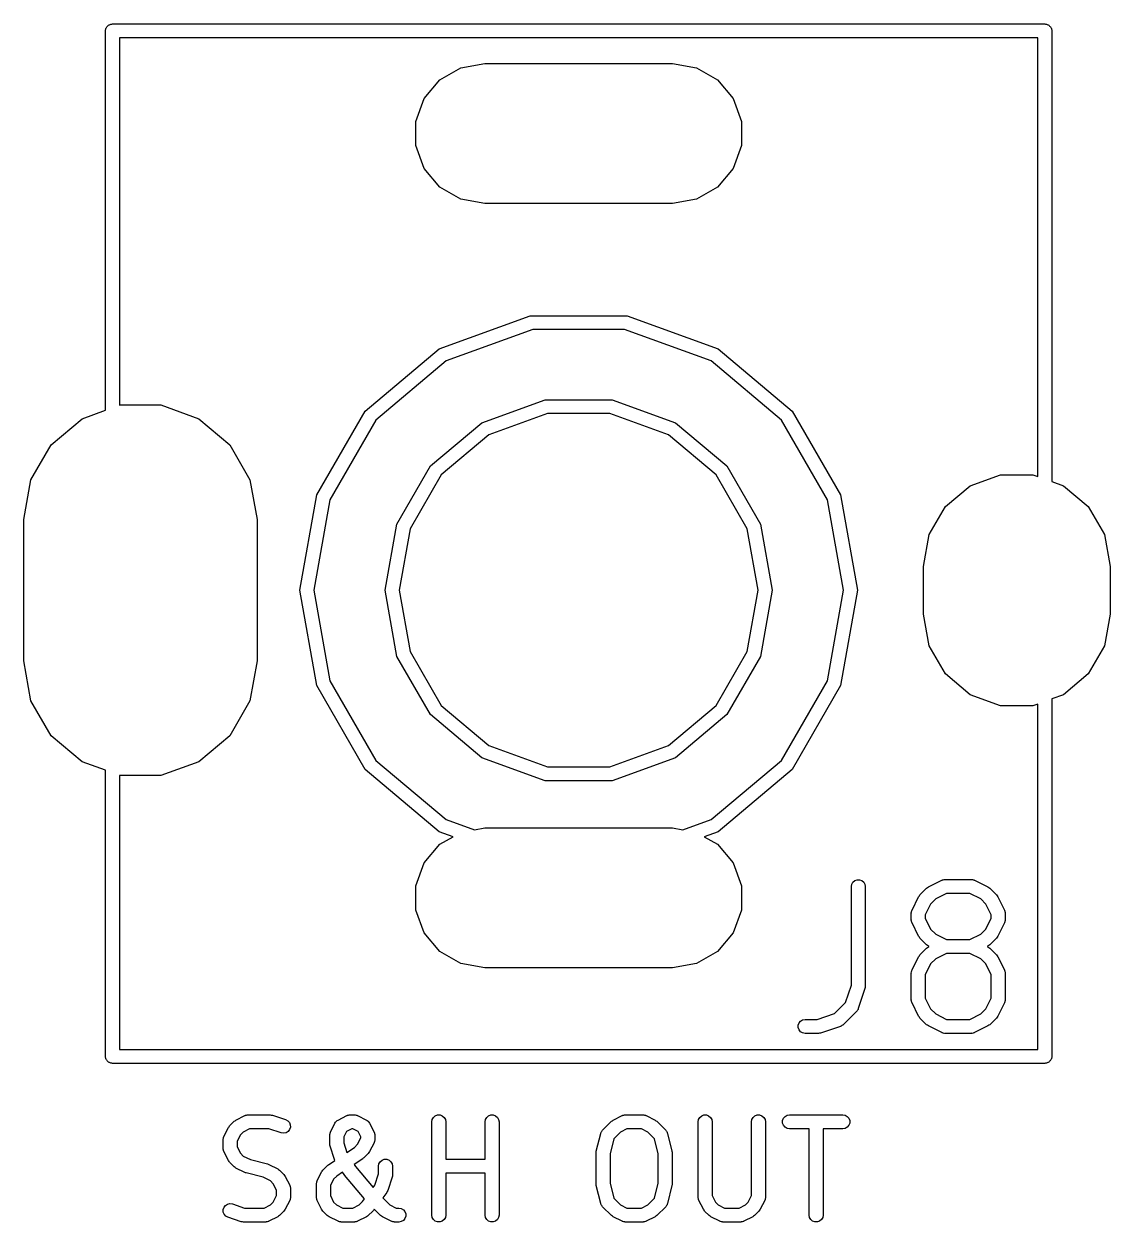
# Model space of a CAD drawing. Extents: x 59 to 126, y -132 to -24.
# Drawn here: x 62.05 to 73.7, y -84.78 to -71.92 of the extents above; entities that cross this region are included whole.
import ezdxf

# ---------------------------------------------------------------- set-up
doc = ezdxf.new("R2010")
doc.units = 0
doc.header["$MEASUREMENT"] = 0
doc.layers.add('BLACK', color=7, linetype='CONTINUOUS')

msp = doc.modelspace()

# ---------------------------------------------------------------- linework, layer by layer
at = {"layer": 'Black'}
for p, q in [((62.9295, -71.9743), (62.9328, -71.9687)), ((62.9328, -71.9687), (62.935, -71.9625)), ((62.935, -71.9625), (62.9393, -71.9575)), ((62.9393, -71.9575), (62.9425, -71.9518)), ((62.9425, -71.9518), (62.9476, -71.9476)), ((62.9476, -71.9476), (62.9518, -71.9425)), ((62.9518, -71.9425), (62.9575, -71.9393)), ((62.9575, -71.9393), (62.9625, -71.935)), ((62.9625, -71.935), (62.9687, -71.9328)), ((62.9687, -71.9328), (62.9743, -71.9295)), ((62.9743, -71.9295), (62.9808, -71.9284)), ((62.9808, -71.9284), (62.987, -71.9261)), ((62.987, -71.9261), (62.9935, -71.9261)), ((62.9935, -71.9261), (63, -71.925)), ((63, -71.925), (73, -71.925)), ((73, -71.925), (73.0065, -71.9261)), ((73.0065, -71.9261), (73.013, -71.9261)), ((73.013, -71.9261), (73.0192, -71.9284)), ((73.0192, -71.9284), (73.0257, -71.9295)), ((73.0257, -71.9295), (73.0313, -71.9328)), ((73.0313, -71.9328), (73.0375, -71.935)), ((73.0375, -71.935), (73.0425, -71.9393)), ((73.0425, -71.9393), (73.0482, -71.9425)), ((73.0482, -71.9425), (73.0524, -71.9476)), ((73.0524, -71.9476), (73.0575, -71.9518)), ((73.0575, -71.9518), (73.0607, -71.9575)), ((73.0607, -71.9575), (73.065, -71.9625)), ((73.065, -71.9625), (73.0672, -71.9687)), ((73.0672, -71.9687), (73.0705, -71.9743)), ((62.925, -72), (62.9261, -71.9935)), ((62.925, -76.0688), (62.925, -72)), ((62.9261, -71.987), (62.9284, -71.9808)), ((62.9261, -71.9935), (62.9261, -71.987)), ((62.9284, -71.9808), (62.9295, -71.9743)), ((63.075, -72.075), (63.075, -76.0142)), ((72.925, -72.075), (63.075, -72.075)), ((72.925, -76.7791), (72.925, -72.075)), ((73.0705, -71.9743), (73.0716, -71.9808)), ((73.0716, -71.9808), (73.0739, -71.987)), ((73.0739, -71.987), (73.0739, -71.9935)), ((73.0739, -71.9935), (73.075, -72)), ((73.075, -72), (73.075, -76.8337)), ((66.7368, -72.3952), (66.9933, -72.35)), ((66.9933, -72.35), (69.0067, -72.35)), ((69.0067, -72.35), (69.2632, -72.3952)), ((66.5112, -72.5255), (66.7368, -72.3952)), ((69.2632, -72.3952), (69.4888, -72.5255)), ((66.3438, -72.725), (66.5112, -72.5255)), ((69.4888, -72.5255), (69.6562, -72.725)), ((66.2547, -72.9698), (66.3438, -72.725)), ((69.6562, -72.725), (69.7453, -72.9698)), ((66.2547, -73.2302), (66.2547, -72.9698)), ((69.7453, -72.9698), (69.7453, -73.2302)), ((66.3438, -73.475), (66.2547, -73.2302)), ((69.7453, -73.2302), (69.6562, -73.475)), ((66.5112, -73.6745), (66.3438, -73.475)), ((69.6562, -73.475), (69.4888, -73.6745)), ((66.7368, -73.8048), (66.5112, -73.6745)), ((69.4888, -73.6745), (69.2632, -73.8048)), ((66.9933, -73.85), (66.7368, -73.8048)), ((69.0067, -73.85), (66.9933, -73.85)), ((69.2632, -73.8048), (69.0067, -73.85)), ((66.5048, -75.4102), (67.4807, -75.055)), ((67.4807, -75.055), (68.5193, -75.055)), ((68.5193, -75.055), (69.4952, -75.4102)), ((67.5068, -75.2027), (66.5798, -75.5401)), ((68.4932, -75.2027), (67.5068, -75.2027)), ((69.4202, -75.5401), (68.4932, -75.2027)), ((65.7092, -76.0778), (66.5048, -75.4102)), ((69.4952, -75.4102), (70.2908, -76.0778)), ((66.5798, -75.5401), (65.8241, -76.1742)), ((70.1759, -76.1742), (69.4202, -75.5401)), ((66.9625, -76.203), (67.6397, -75.9565)), ((67.6397, -75.9565), (68.3603, -75.9565)), ((68.3603, -75.9565), (69.0375, -76.203)), ((62.675, -76.1598), (62.925, -76.0688)), ((63.075, -76.0142), (63.0829, -76.0113)), ((63.0829, -76.0113), (63.5171, -76.0113)), ((63.5171, -76.0113), (63.925, -76.1598)), ((65.1899, -76.9772), (65.7092, -76.0778)), ((70.2908, -76.0778), (70.8101, -76.9772)), ((62.3424, -76.4389), (62.675, -76.1598)), ((63.925, -76.1598), (64.2576, -76.4389)), ((65.8241, -76.1742), (65.3308, -77.0285)), ((66.4105, -76.6662), (66.9625, -76.203)), ((67.6657, -76.1042), (67.0375, -76.3329)), ((68.3343, -76.1042), (67.6657, -76.1042)), ((68.9625, -76.3329), (68.3343, -76.1042)), ((69.0375, -76.203), (69.5895, -76.6662)), ((70.6692, -77.0285), (70.1759, -76.1742)), ((67.0375, -76.3329), (66.5254, -76.7626)), ((69.4746, -76.7626), (68.9625, -76.3329)), ((62.1254, -76.8148), (62.3424, -76.4389)), ((64.2576, -76.4389), (64.4746, -76.8148)), ((66.0501, -77.2903), (66.4105, -76.6662)), ((69.5895, -76.6662), (69.9499, -77.2903)), ((62.05, -77.2424), (62.1254, -76.8148)), ((64.4746, -76.8148), (64.55, -77.2424)), ((66.5254, -76.7626), (66.1911, -77.3416)), ((69.8089, -77.3416), (69.4746, -76.7626)), ((72.2, -76.8792), (72.5264, -76.7604)), ((72.5264, -76.7604), (72.8736, -76.7604)), ((72.8736, -76.7604), (72.925, -76.7791)), ((73.075, -76.8337), (73.2, -76.8792)), ((65.0095, -78), (65.1899, -76.9772)), ((70.8101, -76.9772), (70.9905, -78)), ((71.934, -77.1024), (72.2, -76.8792)), ((73.2, -76.8792), (73.466, -77.1024)), ((65.3308, -77.0285), (65.1595, -78)), ((70.8405, -78), (70.6692, -77.0285)), ((71.7603, -77.4032), (71.934, -77.1024)), ((73.466, -77.1024), (73.6397, -77.4032)), ((62.05, -78.7576), (62.05, -77.2424)), ((64.55, -77.2424), (64.55, -78.7576)), ((65.925, -78), (66.0501, -77.2903)), ((66.1911, -77.3416), (66.075, -78)), ((69.925, -78), (69.8089, -77.3416)), ((69.9499, -77.2903), (70.075, -78)), ((71.7, -77.7452), (71.7603, -77.4032)), ((73.6397, -77.4032), (73.7, -77.7452)), ((71.7, -78.2548), (71.7, -77.7452)), ((73.7, -77.7452), (73.7, -78.2548)), ((65.1899, -79.0228), (65.0095, -78)), ((65.1595, -78), (65.3308, -78.9715)), ((66.0501, -78.7097), (65.925, -78)), ((66.075, -78), (66.1911, -78.6584)), ((69.8089, -78.6584), (69.925, -78)), ((70.075, -78), (69.9499, -78.7097)), ((70.6692, -78.9715), (70.8405, -78)), ((70.9905, -78), (70.8101, -79.0228)), ((71.7603, -78.5968), (71.7, -78.2548)), ((73.7, -78.2548), (73.6397, -78.5968)), ((71.934, -78.8976), (71.7603, -78.5968)), ((73.6397, -78.5968), (73.466, -78.8976)), ((62.1254, -79.1852), (62.05, -78.7576)), ((64.55, -78.7576), (64.4746, -79.1852)), ((66.4105, -79.3338), (66.0501, -78.7097)), ((66.1911, -78.6584), (66.5254, -79.2374)), ((69.4746, -79.2374), (69.8089, -78.6584)), ((69.9499, -78.7097), (69.5895, -79.3338)), ((72.2, -79.1208), (71.934, -78.8976)), ((73.466, -78.8976), (73.2, -79.1208)), ((65.7092, -79.9222), (65.1899, -79.0228)), ((65.3308, -78.9715), (65.8241, -79.8258)), ((70.1759, -79.8258), (70.6692, -78.9715)), ((70.8101, -79.0228), (70.2908, -79.9222)), ((72.5264, -79.2396), (72.2, -79.1208)), ((73.2, -79.1208), (73.075, -79.1663)), ((73.075, -79.1663), (73.075, -83)), ((62.3424, -79.5611), (62.1254, -79.1852)), ((64.4746, -79.1852), (64.2576, -79.5611)), ((66.5254, -79.2374), (67.0375, -79.6671)), ((68.9625, -79.6671), (69.4746, -79.2374)), ((72.8736, -79.2396), (72.5264, -79.2396)), ((72.925, -79.2209), (72.8736, -79.2396)), ((72.925, -82.925), (72.925, -79.2209)), ((66.9625, -79.797), (66.4105, -79.3338)), ((69.5895, -79.3338), (69.0375, -79.797)), ((62.675, -79.8402), (62.3424, -79.5611)), ((64.2576, -79.5611), (63.925, -79.8402)), ((67.0375, -79.6671), (67.6657, -79.8958)), ((68.3343, -79.8958), (68.9625, -79.6671)), ((67.6397, -80.0435), (66.9625, -79.797)), ((69.0375, -79.797), (68.3603, -80.0435)), ((62.925, -79.9312), (62.675, -79.8402)), ((62.925, -83), (62.925, -79.9312)), ((63.925, -79.8402), (63.5171, -79.9886)), ((66.5048, -80.5898), (65.7092, -79.9222)), ((65.8241, -79.8258), (66.5798, -80.4599)), ((67.6657, -79.8958), (68.3343, -79.8958)), ((69.4202, -80.4599), (70.1759, -79.8258)), ((70.2908, -79.9222), (69.4952, -80.5898)), ((63.0829, -79.9886), (63.075, -79.9858)), ((63.075, -79.9858), (63.075, -82.925)), ((63.5171, -79.9886), (63.0829, -79.9886)), ((68.3603, -80.0435), (67.6397, -80.0435)), ((66.5798, -80.4599), (66.8814, -80.5697)), ((66.8814, -80.5697), (66.9933, -80.55)), ((66.9933, -80.55), (69.0067, -80.55)), ((69.0067, -80.55), (69.1186, -80.5697)), ((69.1186, -80.5697), (69.4202, -80.4599)), ((66.6528, -80.6437), (66.5048, -80.5898)), ((66.5112, -80.7255), (66.6528, -80.6437)), ((69.4952, -80.5898), (69.3472, -80.6437)), ((69.3472, -80.6437), (69.4888, -80.7255)), ((66.3438, -80.925), (66.5112, -80.7255)), ((69.4888, -80.7255), (69.6562, -80.925)), ((66.2547, -81.1698), (66.3438, -80.925)), ((69.6562, -80.925), (69.7453, -81.1698)), ((66.2547, -81.4302), (66.2547, -81.1698)), ((69.7453, -81.1698), (69.7453, -81.4302)), ((70.925, -81.1786), (70.9295, -81.1529)), ((70.925, -82.2378), (70.925, -81.1786)), ((70.9295, -81.1529), (70.9425, -81.1304)), ((70.9425, -81.1304), (70.9625, -81.1136)), ((70.9625, -81.1136), (70.987, -81.1047)), ((70.987, -81.1047), (71.013, -81.1047)), ((71.013, -81.1047), (71.0375, -81.1136)), ((71.0375, -81.1136), (71.0575, -81.1304)), ((71.0575, -81.1304), (71.0705, -81.1529)), ((71.0705, -81.1529), (71.075, -81.1786)), ((71.075, -81.1786), (71.075, -82.25)), ((71.6613, -81.2684), (71.7327, -81.197)), ((71.7327, -81.197), (71.7425, -81.1901)), ((71.7425, -81.1901), (71.7522, -81.1829)), ((71.7522, -81.1829), (71.895, -81.1115)), ((71.895, -81.1115), (71.8992, -81.1103)), ((71.8992, -81.1103), (71.9029, -81.1081)), ((71.9029, -81.1081), (71.9116, -81.1066)), ((71.9116, -81.1066), (71.92, -81.1041)), ((71.92, -81.1041), (71.9243, -81.1043)), ((71.9243, -81.1043), (71.9286, -81.1036)), ((71.9286, -81.1036), (72.2143, -81.1036)), ((72.2143, -81.1036), (72.2185, -81.1043)), ((72.2185, -81.1043), (72.2229, -81.1041)), ((72.2229, -81.1041), (72.2313, -81.1066)), ((72.2313, -81.1066), (72.2399, -81.1081)), ((72.2399, -81.1081), (72.2437, -81.1103)), ((72.2437, -81.1103), (72.2478, -81.1115)), ((72.2478, -81.1115), (72.3907, -81.1829)), ((72.3907, -81.1829), (72.4003, -81.1901)), ((72.4003, -81.1901), (72.4102, -81.197)), ((72.4102, -81.197), (72.4816, -81.2684)), ((71.5758, -81.4307), (71.6472, -81.2879)), ((71.6472, -81.2879), (71.6544, -81.2782)), ((71.6544, -81.2782), (71.6613, -81.2684)), ((71.8301, -81.3116), (71.7759, -81.3659)), ((71.9463, -81.2536), (71.8301, -81.3116)), ((72.1966, -81.2536), (71.9463, -81.2536)), ((72.3127, -81.3116), (72.1966, -81.2536)), ((72.3669, -81.3659), (72.3127, -81.3116)), ((72.4816, -81.2684), (72.4885, -81.2782)), ((72.4885, -81.2782), (72.4957, -81.2879)), ((72.4957, -81.2879), (72.5671, -81.4307)), ((66.3438, -81.675), (66.2547, -81.4302)), ((69.7453, -81.4302), (69.6562, -81.675)), ((71.5679, -81.4643), (71.5686, -81.46)), ((71.5679, -81.5357), (71.5679, -81.4643)), ((71.5683, -81.4557), (71.5709, -81.4473)), ((71.5686, -81.46), (71.5683, -81.4557)), ((71.5709, -81.4473), (71.5724, -81.4386)), ((71.5724, -81.4386), (71.5745, -81.4349)), ((71.5745, -81.4349), (71.5758, -81.4307)), ((71.7759, -81.3659), (71.7179, -81.482)), ((71.7179, -81.482), (71.7179, -81.518)), ((72.425, -81.482), (72.3669, -81.3659)), ((72.425, -81.518), (72.425, -81.482)), ((72.5671, -81.4307), (72.5683, -81.4349)), ((72.5683, -81.4349), (72.5705, -81.4386)), ((72.5705, -81.4386), (72.572, -81.4473)), ((72.572, -81.4473), (72.5745, -81.4557)), ((72.5745, -81.4557), (72.5742, -81.46)), ((72.5742, -81.46), (72.575, -81.4643)), ((72.575, -81.4643), (72.575, -81.5357)), ((71.5686, -81.54), (71.5679, -81.5357)), ((71.5683, -81.5443), (71.5686, -81.54)), ((71.5709, -81.5527), (71.5683, -81.5443)), ((71.5724, -81.5614), (71.5709, -81.5527)), ((71.5745, -81.5651), (71.5724, -81.5614)), ((71.5758, -81.5693), (71.5745, -81.5651)), ((71.6472, -81.7121), (71.5758, -81.5693)), ((71.7179, -81.518), (71.7759, -81.6341)), ((72.3669, -81.6341), (72.425, -81.518)), ((72.5671, -81.5693), (72.4957, -81.7121)), ((72.5683, -81.5651), (72.5671, -81.5693)), ((72.5705, -81.5614), (72.5683, -81.5651)), ((72.572, -81.5527), (72.5705, -81.5614)), ((72.5745, -81.5443), (72.572, -81.5527)), ((72.575, -81.5357), (72.5742, -81.54)), ((72.5742, -81.54), (72.5745, -81.5443)), ((66.5112, -81.8745), (66.3438, -81.675)), ((69.6562, -81.675), (69.4888, -81.8745)), ((71.6544, -81.7218), (71.6472, -81.7121)), ((71.6613, -81.7316), (71.6544, -81.7218)), ((71.7327, -81.803), (71.6613, -81.7316)), ((71.7759, -81.6341), (71.8301, -81.6884)), ((71.8301, -81.6884), (71.9463, -81.7464)), ((72.1966, -81.7464), (72.3127, -81.6884)), ((72.3127, -81.6884), (72.3669, -81.6341)), ((72.4816, -81.7316), (72.4102, -81.803)), ((72.4885, -81.7218), (72.4816, -81.7316)), ((72.4957, -81.7121), (72.4885, -81.7218)), ((71.6613, -81.9113), (71.7327, -81.8398)), ((71.7425, -81.8099), (71.7327, -81.803)), ((71.7327, -81.8398), (71.7425, -81.8329)), ((71.7522, -81.8171), (71.7425, -81.8099)), ((71.7425, -81.8329), (71.7522, -81.8258)), ((71.7609, -81.8214), (71.7522, -81.8171)), ((71.7522, -81.8258), (71.7609, -81.8214)), ((71.9463, -81.7464), (72.1966, -81.7464)), ((72.3907, -81.8171), (72.382, -81.8214)), ((72.382, -81.8214), (72.3907, -81.8258)), ((72.4003, -81.8099), (72.3907, -81.8171)), ((72.3907, -81.8258), (72.4003, -81.8329)), ((72.4102, -81.803), (72.4003, -81.8099)), ((72.4003, -81.8329), (72.4102, -81.8398)), ((72.4102, -81.8398), (72.4816, -81.9113)), ((66.7368, -82.0048), (66.5112, -81.8745)), ((69.4888, -81.8745), (69.2632, -82.0048)), ((71.5758, -82.0736), (71.6472, -81.9307)), ((71.6472, -81.9307), (71.6544, -81.9211)), ((71.6544, -81.9211), (71.6613, -81.9113)), ((71.8301, -81.9545), (71.7759, -82.0087)), ((71.9463, -81.8964), (71.8301, -81.9545)), ((72.1966, -81.8964), (71.9463, -81.8964)), ((72.3127, -81.9545), (72.1966, -81.8964)), ((72.3669, -82.0087), (72.3127, -81.9545)), ((72.4816, -81.9113), (72.4885, -81.9211)), ((72.4885, -81.9211), (72.4957, -81.9307)), ((72.4957, -81.9307), (72.5671, -82.0736)), ((66.9933, -82.05), (66.7368, -82.0048)), ((69.0067, -82.05), (66.9933, -82.05)), ((69.2632, -82.0048), (69.0067, -82.05)), ((71.5679, -82.1071), (71.5686, -82.1029)), ((71.5679, -82.3929), (71.5679, -82.1071)), ((71.5683, -82.0986), (71.5709, -82.0901)), ((71.5686, -82.1029), (71.5683, -82.0986)), ((71.5709, -82.0901), (71.5724, -82.0815)), ((71.5724, -82.0815), (71.5745, -82.0777)), ((71.5745, -82.0777), (71.5758, -82.0736)), ((71.7759, -82.0087), (71.7179, -82.1248)), ((71.7179, -82.1248), (71.7179, -82.3752)), ((72.425, -82.1248), (72.3669, -82.0087)), ((72.425, -82.3752), (72.425, -82.1248)), ((72.5671, -82.0736), (72.5683, -82.0777)), ((72.5683, -82.0777), (72.5705, -82.0815)), ((72.5705, -82.0815), (72.572, -82.0901)), ((72.572, -82.0901), (72.5745, -82.0986)), ((72.5745, -82.0986), (72.5742, -82.1029)), ((72.5742, -82.1029), (72.575, -82.1071)), ((72.575, -82.1071), (72.575, -82.3929)), ((70.863, -82.4238), (70.925, -82.2378)), ((71.075, -82.25), (71.0729, -82.2618)), ((71.0712, -82.2737), (70.9997, -82.488)), ((71.0729, -82.2618), (71.0712, -82.2737)), ((71.7179, -82.3752), (71.7759, -82.4913)), ((72.3669, -82.4913), (72.425, -82.3752)), ((70.7452, -82.5416), (70.863, -82.4238)), ((70.9873, -82.5109), (70.9841, -82.5138)), ((70.9915, -82.5032), (70.9873, -82.5109)), ((70.9965, -82.496), (70.9915, -82.5032)), ((70.9977, -82.4918), (70.9965, -82.496)), ((70.9997, -82.488), (70.9977, -82.4918)), ((71.5686, -82.3971), (71.5679, -82.3929)), ((71.5683, -82.4014), (71.5686, -82.3971)), ((71.5709, -82.4099), (71.5683, -82.4014)), ((71.5724, -82.4185), (71.5709, -82.4099)), ((71.5745, -82.4223), (71.5724, -82.4185)), ((71.5758, -82.4264), (71.5745, -82.4223)), ((71.6472, -82.5693), (71.5758, -82.4264)), ((71.7759, -82.4913), (71.8301, -82.5455)), ((72.3127, -82.5455), (72.3669, -82.4913)), ((72.5671, -82.4264), (72.4957, -82.5693)), ((72.5683, -82.4223), (72.5671, -82.4264)), ((72.5705, -82.4185), (72.5683, -82.4223)), ((72.572, -82.4099), (72.5705, -82.4185)), ((72.5745, -82.4014), (72.572, -82.4099)), ((72.575, -82.3929), (72.5742, -82.3971)), ((72.5742, -82.3971), (72.5745, -82.4014)), ((70.3636, -82.6411), (70.3804, -82.6211)), ((70.3804, -82.6211), (70.4029, -82.6081)), ((70.4029, -82.6081), (70.4286, -82.6036)), ((70.4286, -82.6036), (70.5593, -82.6036)), ((70.5593, -82.6036), (70.7452, -82.5416)), ((70.9816, -82.5173), (70.8387, -82.6602)), ((70.9841, -82.5138), (70.9816, -82.5173)), ((71.6544, -82.5789), (71.6472, -82.5693)), ((71.6613, -82.5887), (71.6544, -82.5789)), ((71.7327, -82.6602), (71.6613, -82.5887)), ((71.8301, -82.5455), (71.9463, -82.6036)), ((71.9463, -82.6036), (72.1966, -82.6036)), ((72.1966, -82.6036), (72.3127, -82.5455)), ((72.4816, -82.5887), (72.4102, -82.6602)), ((72.4885, -82.5789), (72.4816, -82.5887)), ((72.4957, -82.5693), (72.4885, -82.5789)), ((70.3547, -82.6655), (70.3636, -82.6411)), ((70.3547, -82.6916), (70.3547, -82.6655)), ((70.3636, -82.7161), (70.3547, -82.6916)), ((70.3804, -82.736), (70.3636, -82.7161)), ((70.4029, -82.749), (70.3804, -82.736)), ((70.4286, -82.7536), (70.4029, -82.749)), ((70.5714, -82.7536), (70.4286, -82.7536)), ((70.5833, -82.7515), (70.5714, -82.7536)), ((70.5951, -82.7497), (70.5833, -82.7515)), ((70.8094, -82.6783), (70.5951, -82.7497)), ((70.8132, -82.6762), (70.8094, -82.6783)), ((70.8174, -82.6751), (70.8132, -82.6762)), ((70.8246, -82.6701), (70.8174, -82.6751)), ((70.8323, -82.6659), (70.8246, -82.6701)), ((70.8352, -82.6627), (70.8323, -82.6659)), ((70.8387, -82.6602), (70.8352, -82.6627)), ((71.7425, -82.6671), (71.7327, -82.6602)), ((71.7522, -82.6742), (71.7425, -82.6671)), ((71.895, -82.7457), (71.7522, -82.6742)), ((71.8992, -82.7469), (71.895, -82.7457)), ((71.9029, -82.749), (71.8992, -82.7469)), ((71.9116, -82.7506), (71.9029, -82.749)), ((71.92, -82.7531), (71.9116, -82.7506)), ((71.9243, -82.7528), (71.92, -82.7531)), ((71.9286, -82.7536), (71.9243, -82.7528)), ((72.2143, -82.7536), (71.9286, -82.7536)), ((72.2185, -82.7528), (72.2143, -82.7536)), ((72.2229, -82.7531), (72.2185, -82.7528)), ((72.2313, -82.7506), (72.2229, -82.7531)), ((72.2399, -82.749), (72.2313, -82.7506)), ((72.2437, -82.7469), (72.2399, -82.749)), ((72.2478, -82.7457), (72.2437, -82.7469)), ((72.3907, -82.6742), (72.2478, -82.7457)), ((72.4003, -82.6671), (72.3907, -82.6742)), ((72.4102, -82.6602), (72.4003, -82.6671)), ((62.9261, -83.0065), (62.925, -83)), ((62.9261, -83.013), (62.9261, -83.0065)), ((62.9284, -83.0192), (62.9261, -83.013)), ((62.9295, -83.0257), (62.9284, -83.0192)), ((62.9328, -83.0313), (62.9295, -83.0257)), ((63.075, -82.925), (72.925, -82.925)), ((73.0705, -83.0257), (73.0672, -83.0313)), ((73.0716, -83.0192), (73.0705, -83.0257)), ((73.0739, -83.013), (73.0716, -83.0192)), ((73.075, -83), (73.0739, -83.0065)), ((73.0739, -83.0065), (73.0739, -83.013)), ((62.935, -83.0375), (62.9328, -83.0313)), ((62.9393, -83.0425), (62.935, -83.0375)), ((62.9425, -83.0482), (62.9393, -83.0425)), ((62.9476, -83.0524), (62.9425, -83.0482)), ((62.9518, -83.0575), (62.9476, -83.0524)), ((62.9575, -83.0607), (62.9518, -83.0575)), ((62.9625, -83.065), (62.9575, -83.0607)), ((62.9687, -83.0672), (62.9625, -83.065)), ((62.9743, -83.0705), (62.9687, -83.0672)), ((62.9808, -83.0716), (62.9743, -83.0705)), ((62.987, -83.0739), (62.9808, -83.0716)), ((62.9935, -83.0739), (62.987, -83.0739)), ((63, -83.075), (62.9935, -83.0739)), ((73, -83.075), (63, -83.075)), ((73.0065, -83.0739), (73, -83.075)), ((73.013, -83.0739), (73.0065, -83.0739)), ((73.0192, -83.0716), (73.013, -83.0739)), ((73.0257, -83.0705), (73.0192, -83.0716)), ((73.0313, -83.0672), (73.0257, -83.0705)), ((73.0375, -83.065), (73.0313, -83.0672)), ((73.0425, -83.0607), (73.0375, -83.065)), ((73.0482, -83.0575), (73.0425, -83.0607)), ((73.0524, -83.0524), (73.0482, -83.0575)), ((73.0575, -83.0482), (73.0524, -83.0524)), ((73.0607, -83.0425), (73.0575, -83.0482)), ((73.065, -83.0375), (73.0607, -83.0425)), ((73.0672, -83.0313), (73.065, -83.0375)), ((64.3236, -83.6829), (64.4188, -83.6353)), ((64.4188, -83.6353), (64.423, -83.6341)), ((64.423, -83.6341), (64.4267, -83.6319)), ((64.4267, -83.6319), (64.4354, -83.6304)), ((64.4354, -83.6304), (64.4438, -83.6279)), ((64.4438, -83.6279), (64.4481, -83.6281)), ((64.4481, -83.6281), (64.4524, -83.6274)), ((64.4524, -83.6274), (64.6905, -83.6274)), ((64.6905, -83.6274), (64.7023, -83.6295)), ((64.7023, -83.6295), (64.7142, -83.6312)), ((64.7142, -83.6312), (64.8571, -83.6788)), ((65.4188, -83.6829), (65.5141, -83.6353)), ((65.5141, -83.6353), (65.5182, -83.6341)), ((65.5182, -83.6341), (65.522, -83.6319)), ((65.522, -83.6319), (65.5306, -83.6304)), ((65.5306, -83.6304), (65.539, -83.6279)), ((65.539, -83.6279), (65.5434, -83.6281)), ((65.5434, -83.6281), (65.5476, -83.6274)), ((65.5476, -83.6274), (65.5952, -83.6274)), ((65.5952, -83.6274), (65.5995, -83.6281)), ((65.5995, -83.6281), (65.6038, -83.6279)), ((65.6038, -83.6279), (65.6122, -83.6304)), ((65.6122, -83.6304), (65.6209, -83.6319)), ((65.6209, -83.6319), (65.6246, -83.6341)), ((65.6246, -83.6341), (65.6288, -83.6353)), ((65.6288, -83.6353), (65.724, -83.6829)), ((66.4295, -83.6767), (66.4425, -83.6542)), ((66.4425, -83.6542), (66.4625, -83.6374)), ((66.4625, -83.6374), (66.487, -83.6285)), ((66.487, -83.6285), (66.513, -83.6285)), ((66.513, -83.6285), (66.5375, -83.6374)), ((66.5375, -83.6374), (66.5575, -83.6542)), ((66.5575, -83.6542), (66.5705, -83.6767)), ((67.001, -83.6767), (67.014, -83.6542)), ((67.014, -83.6542), (67.0339, -83.6374)), ((67.0339, -83.6374), (67.0584, -83.6285)), ((67.0584, -83.6285), (67.0845, -83.6285)), ((67.0845, -83.6285), (67.1089, -83.6374)), ((67.1089, -83.6374), (67.1289, -83.6542)), ((67.1289, -83.6542), (67.1419, -83.6767)), ((68.3712, -83.6829), (68.4665, -83.6353)), ((68.4665, -83.6353), (68.4706, -83.6341)), ((68.4706, -83.6341), (68.4743, -83.6319)), ((68.4743, -83.6319), (68.483, -83.6304)), ((68.483, -83.6304), (68.4914, -83.6279)), ((68.4914, -83.6279), (68.4957, -83.6281)), ((68.4957, -83.6281), (68.5, -83.6274)), ((68.5, -83.6274), (68.6905, -83.6274)), ((68.6905, -83.6274), (68.6947, -83.6281)), ((68.6947, -83.6281), (68.6991, -83.6279)), ((68.6991, -83.6279), (68.7075, -83.6304)), ((68.7075, -83.6304), (68.7161, -83.6319)), ((68.7161, -83.6319), (68.7199, -83.6341)), ((68.7199, -83.6341), (68.724, -83.6353)), ((68.724, -83.6353), (68.8193, -83.6829)), ((69.2867, -83.6767), (69.2997, -83.6542)), ((69.2997, -83.6542), (69.3196, -83.6374)), ((69.3196, -83.6374), (69.3441, -83.6285)), ((69.3441, -83.6285), (69.3702, -83.6285)), ((69.3702, -83.6285), (69.3946, -83.6374)), ((69.3946, -83.6374), (69.4146, -83.6542)), ((69.4146, -83.6542), (69.4276, -83.6767)), ((69.8581, -83.6767), (69.8711, -83.6542)), ((69.8711, -83.6542), (69.8911, -83.6374)), ((69.8911, -83.6374), (69.9155, -83.6285)), ((69.9155, -83.6285), (69.9416, -83.6285)), ((69.9416, -83.6285), (69.9661, -83.6374)), ((69.9661, -83.6374), (69.986, -83.6542)), ((69.986, -83.6542), (69.999, -83.6767)), ((70.188, -83.6894), (70.197, -83.6649)), ((70.197, -83.6649), (70.2137, -83.6449)), ((70.2137, -83.6449), (70.2363, -83.6319)), ((70.2363, -83.6319), (70.2619, -83.6274)), ((70.2619, -83.6274), (70.8333, -83.6274)), ((70.8333, -83.6274), (70.859, -83.6319)), ((70.859, -83.6319), (70.8815, -83.6449)), ((70.8815, -83.6449), (70.8983, -83.6649)), ((70.8983, -83.6649), (70.9072, -83.6894)), ((64.1948, -83.8593), (64.2424, -83.7641)), ((64.2424, -83.7641), (64.2496, -83.7544)), ((64.2496, -83.7544), (64.2565, -83.7446)), ((64.2565, -83.7446), (64.3041, -83.697)), ((64.3041, -83.697), (64.3139, -83.6901)), ((64.3139, -83.6901), (64.3236, -83.6829)), ((64.4701, -83.7774), (64.4016, -83.8116)), ((64.6783, -83.7774), (64.4701, -83.7774)), ((64.8096, -83.8212), (64.6783, -83.7774)), ((64.8571, -83.6788), (64.88, -83.6913)), ((64.88, -83.6913), (64.8972, -83.7107)), ((64.8993, -83.7857), (64.8831, -83.8061)), ((64.8972, -83.7107), (64.9068, -83.735)), ((64.9075, -83.761), (64.8993, -83.7857)), ((64.9068, -83.735), (64.9075, -83.761)), ((65.3377, -83.8117), (65.3853, -83.7165)), ((65.3853, -83.7165), (65.3919, -83.7076)), ((65.3919, -83.7076), (65.3979, -83.6984)), ((65.3979, -83.6984), (65.3996, -83.6972)), ((65.3996, -83.6972), (65.4008, -83.6955)), ((65.4008, -83.6955), (65.41, -83.6895)), ((65.41, -83.6895), (65.4188, -83.6829)), ((65.5653, -83.7774), (65.5083, -83.8059)), ((65.5775, -83.7774), (65.5653, -83.7774)), ((65.6346, -83.8059), (65.5775, -83.7774)), ((65.724, -83.6829), (65.7329, -83.6895)), ((65.7329, -83.6895), (65.742, -83.6955)), ((65.742, -83.6955), (65.7433, -83.6972)), ((65.7433, -83.6972), (65.7449, -83.6984)), ((65.7449, -83.6984), (65.751, -83.7076)), ((65.751, -83.7076), (65.7576, -83.7165)), ((65.7576, -83.7165), (65.8052, -83.8117)), ((66.425, -83.7024), (66.4295, -83.6767)), ((66.425, -84.7024), (66.425, -83.7024)), ((66.5705, -83.6767), (66.575, -83.7024)), ((66.575, -83.7024), (66.575, -84.1036)), ((66.9964, -83.7024), (67.001, -83.6767)), ((66.9964, -84.1036), (66.9964, -83.7024)), ((67.1419, -83.6767), (67.1464, -83.7024)), ((67.1464, -83.7024), (67.1464, -84.7024)), ((68.2524, -83.7981), (68.2565, -83.7922)), ((68.2565, -83.7922), (68.3517, -83.697)), ((68.3517, -83.697), (68.3616, -83.6901)), ((68.3616, -83.6901), (68.3712, -83.6829)), ((68.5177, -83.7774), (68.4492, -83.8116)), ((68.6728, -83.7774), (68.5177, -83.7774)), ((68.7413, -83.8116), (68.6728, -83.7774)), ((68.8193, -83.6829), (68.8289, -83.6901)), ((68.8289, -83.6901), (68.8387, -83.697)), ((68.8387, -83.697), (68.934, -83.7922)), ((68.934, -83.7922), (68.9381, -83.7981)), ((69.2821, -83.7024), (69.2867, -83.6767)), ((69.2821, -84.5119), (69.2821, -83.7024)), ((69.4276, -83.6767), (69.4321, -83.7024)), ((69.4321, -83.7024), (69.4321, -84.4942)), ((69.8536, -83.7024), (69.8581, -83.6767)), ((69.8536, -84.4942), (69.8536, -83.7024)), ((69.999, -83.6767), (70.0036, -83.7024)), ((70.0036, -83.7024), (70.0036, -84.5119)), ((70.188, -83.7154), (70.188, -83.6894)), ((70.197, -83.7399), (70.188, -83.7154)), ((70.2137, -83.7598), (70.197, -83.7399)), ((70.2363, -83.7729), (70.2137, -83.7598)), ((70.2619, -83.7774), (70.2363, -83.7729)), ((70.4726, -83.7774), (70.2619, -83.7774)), ((70.4726, -84.7024), (70.4726, -83.7774)), ((70.8333, -83.7774), (70.6226, -83.7774)), ((70.6226, -83.7774), (70.6226, -84.7024)), ((70.859, -83.7729), (70.8333, -83.7774)), ((70.8815, -83.7598), (70.859, -83.7729)), ((70.8983, -83.7399), (70.8815, -83.7598)), ((70.9072, -83.7154), (70.8983, -83.7399)), ((70.9072, -83.6894), (70.9072, -83.7154)), ((64.1869, -83.8929), (64.1877, -83.8886)), ((64.1869, -83.9881), (64.1869, -83.8929)), ((64.1874, -83.8843), (64.1899, -83.8759)), ((64.1877, -83.8886), (64.1874, -83.8843)), ((64.1899, -83.8759), (64.1914, -83.8672)), ((64.1914, -83.8672), (64.1936, -83.8635)), ((64.1936, -83.8635), (64.1948, -83.8593)), ((64.3712, -83.842), (64.3369, -83.9106)), ((64.3369, -83.9106), (64.3369, -83.9704)), ((64.4016, -83.8116), (64.3712, -83.842)), ((64.8354, -83.825), (64.8096, -83.8212)), ((64.8609, -83.8197), (64.8354, -83.825)), ((64.8831, -83.8061), (64.8609, -83.8197)), ((65.3298, -83.8452), (65.3305, -83.841)), ((65.3298, -83.9405), (65.3298, -83.8452)), ((65.3303, -83.8367), (65.3328, -83.8282)), ((65.3305, -83.841), (65.3303, -83.8367)), ((65.3328, -83.8282), (65.3343, -83.8196)), ((65.3343, -83.8196), (65.3364, -83.8158)), ((65.3364, -83.8158), (65.3377, -83.8117)), ((65.5083, -83.8059), (65.4798, -83.8629)), ((65.4798, -83.8629), (65.4798, -83.9283)), ((65.6288, -83.9437), (65.6631, -83.8752)), ((65.6631, -83.8629), (65.6346, -83.8059)), ((65.6631, -83.8752), (65.6631, -83.8629)), ((65.8052, -83.8117), (65.8064, -83.8158)), ((65.8064, -83.9223), (65.8052, -83.9264)), ((65.8064, -83.8158), (65.8086, -83.8196)), ((65.8086, -83.9185), (65.8064, -83.9223)), ((65.8086, -83.8196), (65.8101, -83.8282)), ((65.8101, -83.9099), (65.8086, -83.9185)), ((65.8101, -83.8282), (65.8126, -83.8367)), ((65.8126, -83.9014), (65.8101, -83.9099)), ((65.8126, -83.8367), (65.8123, -83.841)), ((65.8123, -83.841), (65.8131, -83.8452)), ((65.8131, -83.8929), (65.8123, -83.8971)), ((65.8123, -83.8971), (65.8126, -83.9014)), ((65.8131, -83.8452), (65.8131, -83.8929)), ((68.1891, -84.0175), (68.2368, -83.827)), ((68.2368, -83.827), (68.2397, -83.8205)), ((68.2397, -83.8205), (68.2416, -83.8135)), ((68.2416, -83.8135), (68.245, -83.8087)), ((68.245, -83.8087), (68.2474, -83.8033)), ((68.2474, -83.8033), (68.2524, -83.7981)), ((68.3772, -83.8836), (68.3369, -84.0449)), ((68.4492, -83.8116), (68.3772, -83.8836)), ((68.8132, -83.8836), (68.7413, -83.8116)), ((68.8536, -84.0449), (68.8132, -83.8836)), ((68.9381, -83.7981), (68.9431, -83.8033)), ((68.9431, -83.8033), (68.9455, -83.8087)), ((68.9455, -83.8087), (68.9489, -83.8135)), ((68.9489, -83.8135), (68.9508, -83.8205)), ((68.9508, -83.8205), (68.9537, -83.827)), ((68.9537, -83.827), (69.0013, -84.0175)), ((64.1877, -83.9924), (64.1869, -83.9881)), ((64.1874, -83.9967), (64.1877, -83.9924)), ((64.1899, -84.0051), (64.1874, -83.9967)), ((64.1914, -84.0137), (64.1899, -84.0051)), ((64.1936, -84.0175), (64.1914, -84.0137)), ((64.1948, -84.0216), (64.1936, -84.0175)), ((64.2424, -84.1169), (64.1948, -84.0216)), ((64.3369, -83.9704), (64.3712, -84.0389)), ((64.3712, -84.0389), (64.4016, -84.0693)), ((65.3319, -83.9523), (65.3298, -83.9405)), ((65.3336, -83.9642), (65.3319, -83.9523)), ((65.3812, -84.1071), (65.3336, -83.9642)), ((65.4798, -83.9283), (65.5141, -84.0314)), ((65.5141, -84.0314), (65.5951, -83.9774)), ((65.5951, -83.9774), (65.6288, -83.9437)), ((65.7435, -84.0411), (65.6959, -84.0887)), ((65.7504, -84.0313), (65.7435, -84.0411)), ((65.7576, -84.0216), (65.7504, -84.0313)), ((65.8052, -83.9264), (65.7576, -84.0216)), ((68.1869, -84.0357), (68.1885, -84.0267)), ((68.1869, -84.369), (68.1869, -84.0357)), ((68.1885, -84.0267), (68.1891, -84.0175)), ((68.3369, -84.0449), (68.3369, -84.3598)), ((68.8536, -84.3598), (68.8536, -84.0449)), ((69.0013, -84.0175), (69.002, -84.0267)), ((69.002, -84.0267), (69.0036, -84.0357)), ((69.0036, -84.0357), (69.0036, -84.369)), ((64.2496, -84.1265), (64.2424, -84.1169)), ((64.2565, -84.1364), (64.2496, -84.1265)), ((64.3041, -84.184), (64.2565, -84.1364)), ((64.4016, -84.0693), (64.4786, -84.1078)), ((64.4786, -84.1078), (64.661, -84.1534)), ((64.661, -84.1534), (64.6685, -84.1568)), ((64.6685, -84.1568), (64.6764, -84.1591)), ((64.6764, -84.1591), (64.7716, -84.2067)), ((65.2565, -84.2208), (65.3041, -84.1732)), ((65.3041, -84.1732), (65.3102, -84.1689)), ((65.3102, -84.1689), (65.3155, -84.1638)), ((65.3155, -84.1638), (65.3863, -84.1166)), ((65.386, -84.1158), (65.3812, -84.1071)), ((65.3863, -84.1166), (65.386, -84.1158)), ((65.6845, -84.0981), (65.593, -84.1591)), ((65.593, -84.1591), (65.6078, -84.1812)), ((65.6078, -84.1812), (65.7951, -84.4061)), ((65.6898, -84.093), (65.6845, -84.0981)), ((65.6959, -84.0887), (65.6898, -84.093)), ((65.8536, -84.1786), (65.8581, -84.1529)), ((65.8536, -84.2616), (65.8536, -84.1786)), ((65.8581, -84.1529), (65.8711, -84.1304)), ((65.8711, -84.1304), (65.8911, -84.1136)), ((65.8911, -84.1136), (65.9155, -84.1047)), ((65.9155, -84.1047), (65.9416, -84.1047)), ((65.9416, -84.1047), (65.9661, -84.1136)), ((65.9661, -84.1136), (65.986, -84.1304)), ((65.986, -84.1304), (65.999, -84.1529)), ((65.999, -84.1529), (66.0036, -84.1786)), ((66.0036, -84.1786), (66.0036, -84.2738)), ((66.575, -84.1036), (66.9964, -84.1036)), ((64.3139, -84.1909), (64.3041, -84.184)), ((64.3236, -84.198), (64.3139, -84.1909)), ((64.4188, -84.2457), (64.3236, -84.198)), ((64.4267, -84.248), (64.4188, -84.2457)), ((64.4342, -84.2513), (64.4267, -84.248)), ((64.6167, -84.297), (64.4342, -84.2513)), ((64.6937, -84.3354), (64.6167, -84.297)), ((64.7716, -84.2067), (64.7813, -84.2139)), ((64.7813, -84.2139), (64.7911, -84.2208)), ((64.7911, -84.2208), (64.8387, -84.2684)), ((64.8387, -84.2684), (64.8456, -84.2782)), ((64.8456, -84.2782), (64.8528, -84.2879)), ((64.8528, -84.2879), (64.9004, -84.3831)), ((65.1948, -84.3355), (65.2424, -84.2403)), ((65.2424, -84.2403), (65.2496, -84.2306)), ((65.2496, -84.2306), (65.2565, -84.2208)), ((65.4049, -84.2845), (65.3712, -84.3182)), ((65.4682, -84.2423), (65.4049, -84.2845)), ((65.4852, -84.2678), (65.4682, -84.2423)), ((65.488, -84.2707), (65.4852, -84.2678)), ((65.49, -84.2742), (65.488, -84.2707)), ((65.7027, -84.5294), (65.49, -84.2742)), ((65.8137, -84.3814), (65.8536, -84.2616)), ((65.9997, -84.2975), (65.9521, -84.4404)), ((66.0015, -84.2856), (65.9997, -84.2975)), ((66.0036, -84.2738), (66.0015, -84.2856)), ((66.9964, -84.2536), (66.575, -84.2536)), ((66.575, -84.2536), (66.575, -84.7024)), ((66.9964, -84.7024), (66.9964, -84.2536)), ((64.7241, -84.3659), (64.6937, -84.3354)), ((64.7583, -84.4344), (64.7241, -84.3659)), ((64.7583, -84.4942), (64.7583, -84.4344)), ((64.9004, -84.3831), (64.9016, -84.3873)), ((64.9016, -84.3873), (64.9038, -84.391)), ((64.9038, -84.391), (64.9053, -84.3997)), ((64.9053, -84.3997), (64.9078, -84.4081)), ((64.9078, -84.4081), (64.9076, -84.4124)), ((64.9076, -84.4124), (64.9083, -84.4167)), ((64.9083, -84.4167), (64.9083, -84.5119)), ((65.1869, -84.369), (65.1877, -84.3648)), ((65.1869, -84.5119), (65.1869, -84.369)), ((65.1874, -84.3605), (65.1899, -84.3521)), ((65.1877, -84.3648), (65.1874, -84.3605)), ((65.1899, -84.3521), (65.1914, -84.3434)), ((65.1914, -84.3434), (65.1936, -84.3396)), ((65.1936, -84.3396), (65.1948, -84.3355)), ((65.3712, -84.3182), (65.3369, -84.3868)), ((65.3369, -84.3868), (65.3369, -84.4942)), ((65.7951, -84.4061), (65.8137, -84.3814)), ((68.1885, -84.3781), (68.1869, -84.369)), ((68.1891, -84.3872), (68.1885, -84.3781)), ((68.2368, -84.5777), (68.1891, -84.3872)), ((68.3369, -84.3598), (68.3772, -84.5212)), ((68.8132, -84.5212), (68.8536, -84.3598)), ((69.0013, -84.3872), (68.9537, -84.5777)), ((69.002, -84.3781), (69.0013, -84.3872)), ((69.0036, -84.369), (69.002, -84.3781)), ((64.6937, -84.5931), (64.7241, -84.5627)), ((64.7241, -84.5627), (64.7583, -84.4942)), ((64.9004, -84.5454), (64.8528, -84.6407)), ((64.9016, -84.5413), (64.9004, -84.5454)), ((64.9038, -84.5376), (64.9016, -84.5413)), ((64.9053, -84.5289), (64.9038, -84.5376)), ((64.9078, -84.5205), (64.9053, -84.5289)), ((64.9083, -84.5119), (64.9076, -84.5162)), ((64.9076, -84.5162), (64.9078, -84.5205)), ((65.1877, -84.5162), (65.1869, -84.5119)), ((65.1874, -84.5205), (65.1877, -84.5162)), ((65.1899, -84.5289), (65.1874, -84.5205)), ((65.1914, -84.5376), (65.1899, -84.5289)), ((65.1936, -84.5413), (65.1914, -84.5376)), ((65.1948, -84.5454), (65.1936, -84.5413)), ((65.2424, -84.6407), (65.1948, -84.5454)), ((65.3369, -84.4942), (65.3712, -84.5627)), ((65.3712, -84.5627), (65.4016, -84.5931)), ((65.6461, -84.5931), (65.6813, -84.5579)), ((65.6813, -84.5579), (65.7027, -84.5294)), ((65.941, -84.4617), (65.8983, -84.5185)), ((65.8983, -84.5185), (65.973, -84.5931)), ((65.9464, -84.4509), (65.941, -84.4617)), ((65.9521, -84.4404), (65.9464, -84.4509)), ((68.3772, -84.5212), (68.4492, -84.5931)), ((68.7413, -84.5931), (68.8132, -84.5212)), ((69.2829, -84.5162), (69.2821, -84.5119)), ((69.2826, -84.5205), (69.2829, -84.5162)), ((69.2851, -84.5289), (69.2826, -84.5205)), ((69.2867, -84.5376), (69.2851, -84.5289)), ((69.2888, -84.5413), (69.2867, -84.5376)), ((69.2901, -84.5454), (69.2888, -84.5413)), ((69.3377, -84.6407), (69.2901, -84.5454)), ((69.4321, -84.4942), (69.4664, -84.5627)), ((69.4664, -84.5627), (69.4968, -84.5931)), ((69.7889, -84.5931), (69.8193, -84.5627)), ((69.8193, -84.5627), (69.8536, -84.4942)), ((69.9957, -84.5454), (69.948, -84.6407)), ((69.9969, -84.5413), (69.9957, -84.5454)), ((69.999, -84.5376), (69.9969, -84.5413)), ((70.0006, -84.5289), (69.999, -84.5376)), ((70.0031, -84.5205), (70.0006, -84.5289)), ((70.0036, -84.5119), (70.0028, -84.5162)), ((70.0028, -84.5162), (70.0031, -84.5205)), ((64.1877, -84.6438), (64.196, -84.619)), ((64.1884, -84.6698), (64.1877, -84.6438)), ((64.198, -84.694), (64.1884, -84.6698)), ((64.196, -84.619), (64.2121, -84.5986)), ((64.2153, -84.7135), (64.198, -84.694)), ((64.2121, -84.5986), (64.2343, -84.585)), ((64.2343, -84.585), (64.2599, -84.5798)), ((64.2599, -84.5798), (64.2856, -84.5836)), ((64.2856, -84.5836), (64.4169, -84.6274)), ((64.4169, -84.6274), (64.6252, -84.6274)), ((64.6252, -84.6274), (64.6937, -84.5931)), ((64.8387, -84.6602), (64.7911, -84.7078)), ((64.8456, -84.6503), (64.8387, -84.6602)), ((64.8528, -84.6407), (64.8456, -84.6503)), ((65.2496, -84.6503), (65.2424, -84.6407)), ((65.2565, -84.6602), (65.2496, -84.6503)), ((65.3041, -84.7078), (65.2565, -84.6602)), ((65.4016, -84.5931), (65.4701, -84.6274)), ((65.4701, -84.6274), (65.5775, -84.6274)), ((65.5775, -84.6274), (65.6461, -84.5931)), ((65.7911, -84.6602), (65.7435, -84.7078)), ((65.7942, -84.6558), (65.7911, -84.6602)), ((65.7981, -84.6521), (65.7942, -84.6558)), ((65.8074, -84.6397), (65.7981, -84.6521)), ((65.8755, -84.7078), (65.8074, -84.6397)), ((65.973, -84.5931), (66.0415, -84.6274)), ((66.0415, -84.6274), (66.0714, -84.6274)), ((66.0714, -84.6274), (66.0971, -84.6319)), ((66.0971, -84.6319), (66.1196, -84.6449)), ((66.1196, -84.6449), (66.1364, -84.6649)), ((66.1364, -84.6649), (66.1453, -84.6894)), ((66.1453, -84.6894), (66.1453, -84.7154)), ((68.2397, -84.5843), (68.2368, -84.5777)), ((68.2416, -84.5912), (68.2397, -84.5843)), ((68.245, -84.5961), (68.2416, -84.5912)), ((68.2474, -84.6015), (68.245, -84.5961)), ((68.2524, -84.6067), (68.2474, -84.6015)), ((68.2565, -84.6126), (68.2524, -84.6067)), ((68.3517, -84.7078), (68.2565, -84.6126)), ((68.4492, -84.5931), (68.5177, -84.6274)), ((68.5177, -84.6274), (68.6728, -84.6274)), ((68.6728, -84.6274), (68.7413, -84.5931)), ((68.934, -84.6126), (68.8387, -84.7078)), ((68.9381, -84.6067), (68.934, -84.6126)), ((68.9431, -84.6015), (68.9381, -84.6067)), ((68.9455, -84.5961), (68.9431, -84.6015)), ((68.9489, -84.5912), (68.9455, -84.5961)), ((68.9508, -84.5843), (68.9489, -84.5912)), ((68.9537, -84.5777), (68.9508, -84.5843)), ((69.3448, -84.6503), (69.3377, -84.6407)), ((69.3517, -84.6602), (69.3448, -84.6503)), ((69.3993, -84.7078), (69.3517, -84.6602)), ((69.4968, -84.5931), (69.5653, -84.6274)), ((69.5653, -84.6274), (69.7204, -84.6274)), ((69.7204, -84.6274), (69.7889, -84.5931)), ((69.934, -84.6602), (69.8864, -84.7078)), ((69.9409, -84.6503), (69.934, -84.6602)), ((69.948, -84.6407), (69.9409, -84.6503)), ((64.2382, -84.7259), (64.2153, -84.7135)), ((64.381, -84.7735), (64.2382, -84.7259)), ((64.3929, -84.7753), (64.381, -84.7735)), ((64.4048, -84.7774), (64.3929, -84.7753)), ((64.6429, -84.7774), (64.4048, -84.7774)), ((64.6471, -84.7766), (64.6429, -84.7774)), ((64.6514, -84.7769), (64.6471, -84.7766)), ((64.6599, -84.7744), (64.6514, -84.7769)), ((64.6685, -84.7729), (64.6599, -84.7744)), ((64.6723, -84.7707), (64.6685, -84.7729)), ((64.6764, -84.7695), (64.6723, -84.7707)), ((64.7716, -84.7218), (64.6764, -84.7695)), ((64.7813, -84.7147), (64.7716, -84.7218)), ((64.7911, -84.7078), (64.7813, -84.7147)), ((65.3139, -84.7147), (65.3041, -84.7078)), ((65.3236, -84.7218), (65.3139, -84.7147)), ((65.4188, -84.7695), (65.3236, -84.7218)), ((65.423, -84.7707), (65.4188, -84.7695)), ((65.4267, -84.7729), (65.423, -84.7707)), ((65.4354, -84.7744), (65.4267, -84.7729)), ((65.4438, -84.7769), (65.4354, -84.7744)), ((65.4481, -84.7766), (65.4438, -84.7769)), ((65.4524, -84.7774), (65.4481, -84.7766)), ((65.5952, -84.7774), (65.4524, -84.7774)), ((65.5995, -84.7766), (65.5952, -84.7774)), ((65.6038, -84.7769), (65.5995, -84.7766)), ((65.6122, -84.7744), (65.6038, -84.7769)), ((65.6209, -84.7729), (65.6122, -84.7744)), ((65.6246, -84.7707), (65.6209, -84.7729)), ((65.6288, -84.7695), (65.6246, -84.7707)), ((65.724, -84.7218), (65.6288, -84.7695)), ((65.7337, -84.7147), (65.724, -84.7218)), ((65.7435, -84.7078), (65.7337, -84.7147)), ((65.8854, -84.7147), (65.8755, -84.7078)), ((65.895, -84.7218), (65.8854, -84.7147)), ((65.9903, -84.7695), (65.895, -84.7218)), ((65.9944, -84.7707), (65.9903, -84.7695)), ((65.9982, -84.7729), (65.9944, -84.7707)), ((66.0068, -84.7744), (65.9982, -84.7729)), ((66.0152, -84.7769), (66.0068, -84.7744)), ((66.0195, -84.7766), (66.0152, -84.7769)), ((66.0238, -84.7774), (66.0195, -84.7766)), ((66.0714, -84.7774), (66.0238, -84.7774)), ((66.0971, -84.7729), (66.0714, -84.7774)), ((66.1196, -84.7598), (66.0971, -84.7729)), ((66.1364, -84.7399), (66.1196, -84.7598)), ((66.1453, -84.7154), (66.1364, -84.7399)), ((66.4295, -84.728), (66.425, -84.7024)), ((66.4425, -84.7506), (66.4295, -84.728)), ((66.4625, -84.7673), (66.4425, -84.7506)), ((66.487, -84.7762), (66.4625, -84.7673)), ((66.513, -84.7762), (66.487, -84.7762)), ((66.5375, -84.7673), (66.513, -84.7762)), ((66.5575, -84.7506), (66.5375, -84.7673)), ((66.5705, -84.728), (66.5575, -84.7506)), ((66.575, -84.7024), (66.5705, -84.728)), ((67.001, -84.728), (66.9964, -84.7024)), ((67.014, -84.7506), (67.001, -84.728)), ((67.0339, -84.7673), (67.014, -84.7506)), ((67.0584, -84.7762), (67.0339, -84.7673)), ((67.0845, -84.7762), (67.0584, -84.7762)), ((67.1089, -84.7673), (67.0845, -84.7762)), ((67.1289, -84.7506), (67.1089, -84.7673)), ((67.1419, -84.728), (67.1289, -84.7506)), ((67.1464, -84.7024), (67.1419, -84.728)), ((68.3616, -84.7147), (68.3517, -84.7078)), ((68.3712, -84.7218), (68.3616, -84.7147)), ((68.4665, -84.7695), (68.3712, -84.7218)), ((68.4706, -84.7707), (68.4665, -84.7695)), ((68.4743, -84.7729), (68.4706, -84.7707)), ((68.483, -84.7744), (68.4743, -84.7729)), ((68.4914, -84.7769), (68.483, -84.7744)), ((68.4957, -84.7766), (68.4914, -84.7769)), ((68.5, -84.7774), (68.4957, -84.7766)), ((68.6905, -84.7774), (68.5, -84.7774)), ((68.6947, -84.7766), (68.6905, -84.7774)), ((68.6991, -84.7769), (68.6947, -84.7766)), ((68.7075, -84.7744), (68.6991, -84.7769)), ((68.7161, -84.7729), (68.7075, -84.7744)), ((68.7199, -84.7707), (68.7161, -84.7729)), ((68.724, -84.7695), (68.7199, -84.7707)), ((68.8193, -84.7218), (68.724, -84.7695)), ((68.8289, -84.7147), (68.8193, -84.7218)), ((68.8387, -84.7078), (68.8289, -84.7147)), ((69.4092, -84.7147), (69.3993, -84.7078)), ((69.4188, -84.7218), (69.4092, -84.7147)), ((69.5141, -84.7695), (69.4188, -84.7218)), ((69.5182, -84.7707), (69.5141, -84.7695)), ((69.522, -84.7729), (69.5182, -84.7707)), ((69.5306, -84.7744), (69.522, -84.7729)), ((69.539, -84.7769), (69.5306, -84.7744)), ((69.5434, -84.7766), (69.539, -84.7769)), ((69.5476, -84.7774), (69.5434, -84.7766)), ((69.7381, -84.7774), (69.5476, -84.7774)), ((69.7424, -84.7766), (69.7381, -84.7774)), ((69.7467, -84.7769), (69.7424, -84.7766)), ((69.7551, -84.7744), (69.7467, -84.7769)), ((69.7637, -84.7729), (69.7551, -84.7744)), ((69.7675, -84.7707), (69.7637, -84.7729)), ((69.7716, -84.7695), (69.7675, -84.7707)), ((69.8669, -84.7218), (69.7716, -84.7695)), ((69.8765, -84.7147), (69.8669, -84.7218)), ((69.8864, -84.7078), (69.8765, -84.7147)), ((70.4771, -84.728), (70.4726, -84.7024)), ((70.4902, -84.7506), (70.4771, -84.728)), ((70.5101, -84.7673), (70.4902, -84.7506)), ((70.5346, -84.7762), (70.5101, -84.7673)), ((70.5606, -84.7762), (70.5346, -84.7762)), ((70.5851, -84.7673), (70.5606, -84.7762)), ((70.6051, -84.7506), (70.5851, -84.7673)), ((70.6181, -84.728), (70.6051, -84.7506)), ((70.6226, -84.7024), (70.6181, -84.728))]:
    msp.add_line(p, q, dxfattribs=at)

doc.saveas('drawing.dxf')
